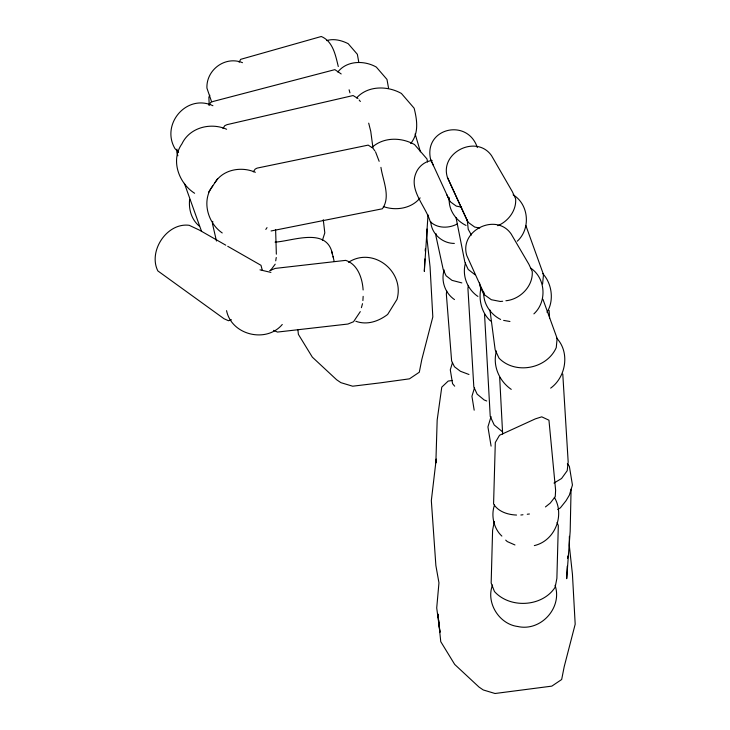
<?xml version="1.0" encoding="UTF-8"?>
<svg xmlns="http://www.w3.org/2000/svg" width="730" height="730" viewBox="0 0 730 730"><rect width="100%" height="100%" fill="white"/><g stroke="black" fill="none" stroke-linecap="round" stroke-linejoin="round"><path stroke-width="1.09" d="M189.645 199.345C188.504 209.273 191.506 219.894 199.536 226.273M449.288 197.657C448.092 209.4 455.666 220.451 466.041 225.442M467.163 219.438L468.24 229.339L471.425 235.078M483.78 292.119C483.059 303.625 490.56 314.384 500.625 319.457M427.004 229.037L426.904 237.889L430.07 266.961L432.817 316.929L421.821 359.452L419.294 372.227L409.466 378.834L380.339 382.849L352.663 386.207L340.892 382.657L336.639 379.764L312.34 357.152L298.387 334.358L297.913 329.869M569.373 536.331L569.272 545.182L572.439 574.255L575.185 624.223L564.19 666.745L561.662 679.52L551.834 686.127L495.031 693.5L483.251 689.95L479.008 687.058L454.708 664.446L440.756 641.652L437.918 614.039M428.008 214.894L424.322 271.387L424.869 258.949M571.079 489.209L570.176 531.285L566.69 578.68L567.237 566.243M176.97 149.139L176.861 152.534L177.874 155.8M425.225 251.038L425.325 248.775M567.593 558.331L567.694 556.068M362.901 300.577L363.148 296.344M436.138 233.764L435.929 235.936L443.229 269.607L446.085 275.776L452.007 280.356L461.844 282.911M489.949 310.013L495.168 349.862L499.019 358.174C515.353 374.937 546.907 368.896 556.26 347.589L557.127 338.41L542.919 299.227M542.6 283.97L543.494 274.571L525.837 225.488M436.148 459.946L435.856 462.957L437.17 420.079L441.769 387.146L448.202 381.06L452.481 380.467M436.221 459.07L431.33 500.607L435.874 565.513L438.958 582.832L436.713 607.944L439.971 632.244L438.62 619.934M446.705 291.033L446.34 294.053L451.624 361.022L454.462 366.752L460.429 371.278L468.979 374.49M468.35 285.448L467.939 288.532L473.825 386.991L477.155 394.173L484.127 399.93L486.727 400.998M484.519 313.873L490.222 416.374L494.201 424.951L502.523 431.822M499.676 377.401L502.651 434.076M212.786 221.363L212.439 223.581L216.463 241.028M275.721 260.847L276.25 257.507M444.168 269.936C440.765 280.849 445.017 293.141 454.471 299.565M465.521 262.909C461.816 275.42 467.218 289.162 477.904 296.444M481.052 287.766C478.25 299.355 481.508 312.988 490.596 321.008M496.436 351.039C492.385 365.474 499.064 381.024 511.255 389.373M212.768 185.894C201.334 200.385 207.575 222.969 222.23 232.952M494.32 521.448L492.595 530.299L491.162 583.024L494.447 591.519C509.978 608.866 542.445 606.986 555.156 587.221L556.88 578.37L558.313 525.646L557.081 522.461M361.405 307.659L362.509 303.689M452.545 362.381L450.291 369.818L452.563 383.679L454.68 386.179M474.555 387.63L471.936 396.262L474.181 410.178M491.053 416.584L487.932 426.904L491.089 446.121M322.404 240.352L324.804 232.897L323.28 219.703M494.52 505.032C490.779 515.316 493.708 528.666 501.866 536.085M492.531 585.022C485.696 602.533 499.055 624.15 517.716 626.495C540.894 631.797 562.684 607.606 555.065 585.305M209.839 95.247L208.871 97.209L209.209 105.001M239.121 62.26L240.645 59.349L321.264 36.5C333.026 41.291 335.581 55.526 338.282 66.521M546.989 312.248C554.307 300.705 551.999 283.495 542.782 273.686M209.008 105.275L210.669 102.456L212.904 101.516L334.878 69.633L341.193 73.949M410.707 143.518C419.047 133.243 417.14 120.067 414.129 108.195L401.4 93.458C387.502 85.611 367.884 85.465 356.614 97.893M222.969 128.489L224.749 125.706L227.012 124.657L353.101 95.539L357.937 98.504M360.301 311.619L353.512 321.757L347.927 324.038L277.473 332.068L273.631 330.362M214.985 182.628C223.125 169.278 241.657 166.175 255.354 172.307M208.643 192.081L217.622 178.658M265.811 229.421L267.025 227.614M253.31 171.842L255.171 169.105L257.07 168.119L368.175 145.115L372.966 148.181L374.901 150.955M270.62 270.301L275.201 264.178M337.826 72.033C346.805 60.435 364.306 60.216 376.315 67.078L386.973 79.415L388.552 88.138M420.133 197.876C411.583 208.57 395.797 211.052 383.332 206.544M517.287 241.192C530.883 228.855 529.013 204.427 513.126 194.828M533.895 313.873C547.181 301.764 545.766 278.13 530.655 268.093M282.273 324.476C266.267 343.501 231.519 335.106 226.555 310.651M550.666 388.132C566.097 376.999 570.093 352.17 556.579 338.072M372.063 147.332C383.743 136.893 401.381 137.176 414.549 144.576L426.986 158.967L427.543 162.014M557.711 509.586L560.394 507.815L566.015 500.762L569.382 495.104L572.439 485.03L569.354 466.26L567.347 463.888M545.447 506.93L550.219 503.125L555.247 496.665L555.621 490.268L548.951 420.197L541.751 416.83L535.336 418.874L499.53 435.262L495.305 442.499L493.58 503.974C498.271 511.767 507.916 514.741 516.548 515.052M553.979 483.059L561.562 478.515L567.21 470.695L568.177 461.935L562.775 374.006M348.52 262.307C372.911 246.348 405.004 271.25 397.001 299.391L387.648 314.447C378.532 321.373 367.071 325.388 355.829 321.264M457.226 223.982C448.886 228.49 437.279 228.618 430.226 221.601C425.526 205.896 408.9 190.521 415.826 173.384C418.39 166.568 424.851 161.284 432.123 160.472M497.769 225.716C508.235 221.327 516.575 210.477 515.635 198.788L512.323 191.634L491.564 155.7C476.599 134.074 439.405 152.406 447.426 177.427L468.012 222.23L474.701 227.057L479.729 228.034M534.333 545.602C554.973 540.775 565.066 515.334 554.353 497.322M269.653 270.675L275.237 268.403L345.691 260.364C357.791 264.287 362.399 278.404 363.12 289.983M231.446 319.776L228.472 320.735L224.037 318.745L157.862 270.93C147.962 251.366 166.805 222.422 189.189 225.296L199.39 230.096L225.789 245.189M326.648 40.615C333.793 38.334 341.667 40.396 348.173 43.672L357.353 54.294L358.713 61.813M271.058 230.972L382.374 208.789C390.961 196.717 382.83 180.493 380.932 167.352M505.908 300.751C520.134 299.419 533.283 286.169 532.234 271.469L528.921 264.324L511.091 233.874C496.035 212.284 458.896 230.589 466.826 255.655L484.638 294.902L491.327 299.72L500.36 301.481L502.669 301.262M275.064 242.141C293.223 241 327.451 226.574 332.515 254.514M520.855 515.006L522.99 514.76M527.261 514.248L529.405 513.993M259.98 269.845L270.921 272.409M454.352 243.418C442.48 243.51 431.421 233.792 430.773 221.82M509.951 321.492L503.645 320.406M461.652 207.156L456.314 206.115L449.999 201.553L446.87 194.8M242.488 62.68C225.333 55.599 206.152 69.77 206.928 88.111L211.481 101.433M212.914 105.713C186.707 93.486 160.6 124.21 174.981 148.637L178.558 152.242M226.629 129.265C210.742 122.165 189.663 127.421 181.953 143.828C170.382 160.098 178.668 183.148 194.618 193.268M514.96 544.963L507.277 541.578L505.698 540.118M227.742 246.302L260.984 265.309L262.335 270.365M475.075 274.781L468.204 269.452L464.891 262.307L456.031 217.522M359.151 100.001L360.365 101.488M477.347 147.56C467.474 117.639 423.418 128.133 430.609 159.405L449.999 201.553M447.426 177.427L468.012 222.23M430.609 159.405L433.51 165.673M483.963 294.81L480.021 286.306L479.528 282.939M201.608 231.519L184.38 183.349M375.548 151.876L379.153 161.321M415.115 133.9L420.425 151.822M333.053 256.467L334.167 261.44M349.095 89.79L349.962 92.865M331.52 251.029L333.437 257.799M368.696 123.16L370.767 131.436L372.911 147.542M438.009 614.332L438.374 617.689M549.115 310.405L549.599 318.326M275.621 229.713L276.351 254.177"/></g></svg>
